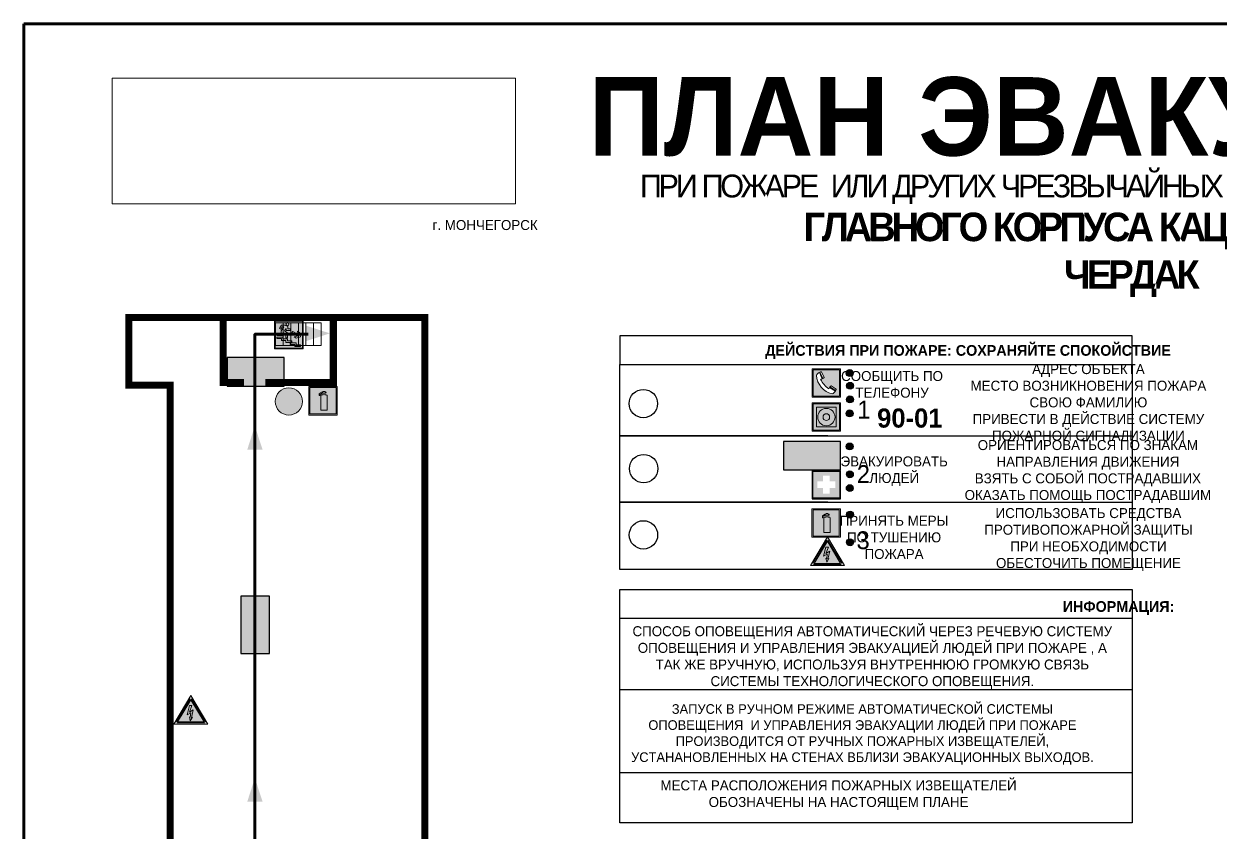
# Model space of a CAD drawing. Header units: millimetres. Extents: x 13810 to 67229, y 12374 to 21950.
# Drawn here: x 28797.9 to 29133.3, y 19252.4 to 19479 of the extents above; entities that cross this region are included whole.
import ezdxf

# ---------------------------------------------------------------- set-up
doc = ezdxf.new("R2010")
doc.units = ezdxf.units.MM
doc.layers.add('План_Штампы', color=7, linetype='Continuous')
doc.styles.add('обычный', font='arial.ttf')
picture_1 = doc.add_image_def('image1.jpg', size_in_pixel=(337, 105))

# ---------------------------------------------------------------- blocks, each defined once
blk = doc.blocks.new('A$C3E6D3DDE')
at = {"lineweight": 5}
h = blk.add_hatch(color=40, dxfattribs=at)
h.paths.add_polyline_path([(24.1, 1.45), (16.46, -11.35), (31.74, -11.35)])
h.paths.add_polyline_path([(24.09, -0.46), (30.03, -10.41), (18.14, -10.41)], flags=16)
h.paths.add_polyline_path([(24.54, -3.08), (23.41, -6.02), (25.13, -5.01), (24.33, -8.5), (24.82, -8.27), (23.79, -9.86), (23.4, -8.04), (23.8, -8.43), (24.04, -6.29), (22.39, -7.25), (23.44, -3.08)], flags=0)
h = blk.add_hatch(color=256, dxfattribs=at)
h.paths.add_polyline_path([(24.37, 0.03, 0.567511), (23.82, 0.03), (17.59, -10.4, 0.582454), (17.86, -10.88), (30.32, -10.88, 0.582149), (30.6, -10.4)])
h.paths.add_polyline_path([(24.09, -0.46), (18.14, -10.41), (30.03, -10.41)], flags=16)
h.paths.add_polyline_path([(24.54, -3.08), (23.41, -6.02), (25.13, -5.01), (24.33, -8.5), (24.82, -8.27), (23.79, -9.86), (23.4, -8.04), (23.8, -8.43), (24.04, -6.29), (22.39, -7.25), (23.44, -3.08)], flags=0)
h = blk.add_hatch(color=40, dxfattribs=at)
h.paths.add_polyline_path([(24.09, -0.46), (18.14, -10.41), (30.03, -10.41)])
h.paths.add_polyline_path([(24.82, -8.27), (23.79, -9.86), (23.4, -8.04), (23.8, -8.43), (24.04, -6.29), (22.39, -7.25), (23.44, -3.08), (24.54, -3.08), (23.41, -6.02), (25.13, -5.01), (24.33, -8.5)], flags=16)
at = {"color": 40, "lineweight": 5}
for p, q in [((16.46, -11.35), (24.1, 1.45)), ((24.1, 1.45), (31.74, -11.35))]:
    blk.add_line(p, q, dxfattribs=at)
at = {"lineweight": 5}
for p, q in [((17.59, -10.4), (23.82, 0.03)), ((24.37, 0.03), (30.6, -10.4)), ((18.14, -10.41), (24.09, -0.46)), ((23.44, -3.08), (22.39, -7.25)), ((23.41, -6.02), (24.54, -3.08)), ((25.13, -5.01), (23.41, -6.02)), ((24.54, -3.08), (23.44, -3.08)), ((24.09, -0.46), (30.03, -10.41)), ((24.33, -8.5), (25.13, -5.01)), ((18.14, -10.41), (30.03, -10.41)), ((22.39, -7.25), (24.04, -6.29)), ((23.8, -8.43), (23.4, -8.04)), ((23.4, -8.04), (23.79, -9.86)), ((23.79, -9.86), (24.82, -8.27)), ((24.04, -6.29), (23.8, -8.43)), ((24.82, -8.27), (24.33, -8.5)), ((17.86, -10.88), (30.32, -10.88))]:
    blk.add_line(p, q, dxfattribs=at)
at = {"color": 50, "lineweight": 5}
blk.add_line((31.74, -11.35), (16.46, -11.35), dxfattribs=at)
blk = doc.blocks.new('A$C456E1F9C')
at = {"lineweight": 5}
h = blk.add_hatch(color=242, dxfattribs=at)
h.paths.add_polyline_path([(0.51, -1.47), (0.51, -13.26), (12.29, -13.26), (12.29, -1.47)])
h.paths.add_polyline_path([(5.42, -4.95, -0.254479), (4.78, -5.4), (3.52, -2.53, -0.209735), (4.23, -2.4)], flags=16)
h.paths.add_polyline_path([(8.53, -8.6), (10.87, -10.17), (10.54, -10.76), (8.03, -9.13, -0.192251)], flags=16)
h.paths.add_polyline_path([(4.61, -5.49, 0.005518), (3.87, -5.72, 0.128647), (7.49, -10.01, 0.00809), (7.83, -9.33), (10.47, -10.97, -0.16736), (8.99, -12.25, -0.327862), (1.95, -3.95, -0.166952), (3.36, -2.62)], flags=16)
at = {"color": 242, "lineweight": 5}
for p, q in [((0, -13.77), (0, -0.97)), ((12.8, -0.97), (0, -0.97)), ((4.61, -5.49), (3.36, -2.62)), ((3.52, -2.53), (4.78, -5.4)), ((4.23, -2.4), (5.42, -4.95)), ((12.8, -13.77), (12.8, -0.97)), ((7.83, -9.33), (10.47, -10.97)), ((8.03, -9.13), (10.54, -10.76)), ((10.81, -10.12), (8.53, -8.6)), ((10.54, -10.76), (10.8, -10.3)), ((10.8, -10.3), (10.81, -10.12)), ((0, -13.77), (12.8, -13.77))]:
    blk.add_line(p, q, dxfattribs=at)
blk.add_lwpolyline([(0.51, -1.47), (12.29, -1.47), (12.29, -13.26), (0.51, -13.26)], close=True, dxfattribs=at)
for centre, radius, start, end in [((4.59, -5.34), 2.99, 114.2845, 152.1974), ((11.12, -3.31), 9.19, 183.9915, 256.6009), ((4.02, -3.27), 0.891, 76.3284, 123.7092), ((4.68, -4.59), 0.824, 276.9621, 334.0723), ((14.98, -39.1), 35.17, 107.1487, 108.4135), ((13.86, -0.94), 11.08, 205.5536, 234.8762), ((-13.31, 0.8), 23.44, 332.5487, 334.4027), ((8.94, -9.5), 0.989, 114.4092, 157.9388), ((7.87, -9.46), 3, 291.9291, 329.9329)]:
    blk.add_arc(centre, radius, start, end, dxfattribs=at)
blk = doc.blocks.new('A$C54414219')
at = {"true_color": 0xffffff}
h = blk.add_hatch(color=7, dxfattribs=at)
h.paths.add_polyline_path([(2.39, -9.45), (2.39, -18.3), (11.23, -18.3), (11.23, -9.45)], flags=0)
h.paths.add_polyline_path([(10.71, -13.87, -1), (2.92, -13.87, -1)], flags=0)
h.paths.add_polyline_path([(8.3, -13.87, -1), (5.33, -13.87, -1)], flags=0)
h.paths.add_polyline_path([(0.41, -7.47), (0.41, -20.27), (13.21, -20.27), (13.21, -7.47)])
h.paths.add_polyline_path([(0.92, -19.77), (12.71, -19.77), (12.71, -7.98), (0.92, -7.98)], flags=16)
h.paths.add_polyline_path([(11.23, -9.45), (11.23, -18.3), (2.39, -18.3), (2.39, -9.45)], flags=0)
at = {"lineweight": 5}
h = blk.add_hatch(color=242, dxfattribs=at)
h.paths.add_polyline_path([(12.71, -7.98), (0.92, -7.98), (0.92, -19.77), (12.71, -19.77)])
h.paths.add_polyline_path([(11.23, -18.3), (2.39, -18.3), (2.39, -9.45), (11.23, -9.45)], flags=16)
h.paths.add_polyline_path([(10.71, -13.87, -1), (2.92, -13.87, -1)], flags=0)
h.paths.add_polyline_path([(8.3, -13.87, -1), (5.33, -13.87, -1)], flags=0)
at = {"true_color": 0xffffff}
h = blk.add_hatch(color=7, dxfattribs=at)
h.paths.add_polyline_path([(2.39, -9.45), (2.39, -18.3), (11.23, -18.3), (11.23, -9.45)])
h.paths.add_polyline_path([(10.71, -13.87, -1), (2.92, -13.87, -1)], flags=16)
h.paths.add_polyline_path([(8.3, -13.87, -1), (5.33, -13.87, -1)], flags=0)
at = {"lineweight": 5}
h = blk.add_hatch(color=242, dxfattribs=at)
h.paths.add_polyline_path([(2.92, -13.87, 1), (10.71, -13.87, 1)])
h.paths.add_polyline_path([(8.3, -13.87, -1), (5.33, -13.87, -1)], flags=16)
at = {"color": 242, "lineweight": 5}
for p, q in [((0.41, -20.27), (0.41, -7.47)), ((0.41, -7.47), (13.21, -7.47)), ((0.41, -7.47), (13.21, -7.47)), ((13.21, -20.27), (13.21, -7.47)), ((0.41, -20.27), (13.21, -20.27))]:
    blk.add_line(p, q, dxfattribs=at)
for points in [[(0.92, -7.98), (12.71, -7.98), (12.71, -19.77), (0.92, -19.77)], [(2.39, -9.45), (11.23, -9.45), (11.23, -18.3), (2.39, -18.3)]]:
    blk.add_lwpolyline(points, close=True, dxfattribs=at)
for radius in [3.89, 1.49]:
    blk.add_circle((6.81, -13.87), radius, dxfattribs=at)
blk = doc.blocks.new('A$C32E8229D')
at = {"true_color": 0xffffff}
blk.add_hatch(color=7, dxfattribs=at).paths.add_polyline_path([(0, 0), (0, -8), (16, -8), (16, 0)])
h = blk.add_hatch(color=126)
h.paths.add_polyline_path([(0.2, -0.2), (15.8, -0.2), (15.8, -7.8), (0.2, -7.8)])
h.paths.add_polyline_path([(13.49, -2.05), (12.08, -2.05), (11.37, -2.63, 0.162397), (11.29, -2.84), (11.29, -3.63), (10.35, -3.63), (10.35, -4.05), (11.68, -4.05), (11.68, -3.48), (12.26, -4.28), (11.29, -5.1), (11.29, -6.78), (11.85, -6.78), (11.85, -5.44), (12.8, -4.64), (12.8, -5.94), (14.46, -5.94), (14.46, -5.39), (13.45, -5.39), (13.45, -3.97), (12.46, -2.59), (13.15, -2.59), (13.69, -3.34), (14.18, -3)], flags=16)
h.paths.add_polyline_path([(10.74, -1.82, 1), (11.8, -1.82, 1)], flags=16)
h.paths.add_polyline_path([(9.39, -3.59), (5.99, -3.59), (6.56, -3.03), (5.91, -3.03), (5.1, -3.83), (5.91, -4.64), (6.56, -4.64), (5.99, -4.09), (9.39, -4.09)], flags=16)
h.paths.add_polyline_path([(4.29, -1.08), (1.72, -1.08), (1.72, -6.6), (4.29, -6.6)], flags=16)
at = {"color": 126}
blk.add_lwpolyline([(16, -8), (0, -8), (0, 0), (16, 0)], close=True, dxfattribs=at)
blk = doc.blocks.new('A$C18900ED3')
h = blk.add_hatch(color=126)
h.paths.add_polyline_path([(-0.18, -0.18), (-7.02, -0.18), (-7.02, -7.02), (-0.18, -7.02)])
h.paths.add_polyline_path([(-5.89, -4.46), (-5.89, -2.77), (-4.46, -2.77), (-4.46, -1.31), (-2.77, -1.31), (-2.77, -2.77), (-1.33, -2.77), (-1.33, -4.46), (-2.77, -4.46), (-2.77, -5.89), (-4.46, -5.89), (-4.46, -4.46)], flags=16)
at = {"color": 126}
for p, q in [((-7.2, 0), (-7.2, -7.2)), ((0, 0), (-7.2, 0)), ((0, -7.2), (0, 0)), ((-7.02, -7.02), (-7.02, -0.18)), ((-7.02, -0.18), (-0.18, -0.18)), ((-0.18, -0.18), (-0.18, -7.02)), ((-7.2, -7.2), (0, -7.2)), ((-0.18, -7.02), (-7.02, -7.02))]:
    blk.add_line(p, q, dxfattribs=at)
blk = doc.blocks.new('A$C3AD82952')
at = {"true_color": 0xf5f5ff}
h = blk.add_hatch(color=7, dxfattribs=at)
h.dxf.hatch_style = 1
h.paths.add_polyline_path([(8.21, 8.73, 0.414214), (7.89, 9.05), (7.22, 9.05), (7.22, 9.92), (7.59, 9.92, 1), (7.57, 10.36), (7.22, 10.36), (7.22, 10.6), (6.43, 10.6), (6.43, 10.36), (6.01, 10.36), (4.74, 9.59), (4.74, 8.69), (4.98, 8.73), (4.98, 9.26), (6.12, 9.91), (6.43, 9.91), (6.43, 9.05), (5.76, 9.05, 0.414214), (5.44, 8.73), (5.44, 2.2), (8.21, 2.2)], flags=0)
h.paths.add_polyline_path([(12.8, 12.8), (0, 12.8), (0, 0), (12.8, 0)])
h.paths.add_polyline_path([(0.51, 12.29), (12.29, 12.29), (12.29, 0.51), (0.51, 0.51)], flags=16)
h.paths.add_polyline_path([(4.74, 9.59), (6.01, 10.36), (6.43, 10.36), (6.43, 10.6), (7.22, 10.6), (7.22, 10.36), (7.59, 10.36, -0.94586), (7.59, 9.92), (7.22, 9.92), (7.22, 9.05), (7.89, 9.05, -0.414214), (8.21, 8.73), (8.21, 2.2), (5.44, 2.2), (5.44, 8.73, -0.414214), (5.76, 9.05), (6.43, 9.05), (6.43, 9.91), (6.12, 9.91), (4.98, 9.26), (4.98, 8.73), (4.74, 8.69)], flags=0)
h = blk.add_hatch(color=242)
h.dxf.hatch_style = 1
h.paths.add_polyline_path([(12.29, 12.29), (0.51, 12.29), (0.51, 0.51), (12.29, 0.51)])
h.paths.add_polyline_path([(4.74, 8.69), (4.74, 9.59), (6.01, 10.36), (6.43, 10.36), (6.43, 10.6), (7.22, 10.6), (7.22, 10.36), (7.59, 10.36, -0.94586), (7.59, 9.92), (7.22, 9.92), (7.22, 9.05), (7.89, 9.05, -0.414214), (8.21, 8.73), (8.21, 2.2), (5.44, 2.2), (5.44, 8.73, -0.414214), (5.76, 9.05), (6.43, 9.05), (6.43, 9.91), (6.12, 9.91), (4.98, 9.26), (4.98, 8.73)], flags=16)
h = blk.add_hatch(color=7, dxfattribs=at)
h.dxf.hatch_style = 1
h.paths.add_polyline_path([(8.21, 8.73, 0.414214), (7.89, 9.05), (7.22, 9.05), (7.22, 9.92), (7.59, 9.92, 1), (7.57, 10.36), (7.22, 10.36), (7.22, 10.6), (6.43, 10.6), (6.43, 10.36), (6.01, 10.36), (4.74, 9.59), (4.74, 8.69), (4.98, 8.73), (4.98, 9.26), (6.12, 9.91), (6.43, 9.91), (6.43, 9.05), (5.76, 9.05, 0.414214), (5.44, 8.73), (5.44, 2.2), (8.21, 2.2)])
at = {"color": 242, "lineweight": 5}
for p, q in [((0, 0), (0, 12.8)), ((0, 12.8), (12.8, 12.8)), ((12.8, 0), (12.8, 12.8)), ((6.01, 10.36), (4.74, 9.59)), ((4.74, 9.59), (4.74, 8.69)), ((4.74, 8.69), (4.98, 8.73)), ((4.98, 9.26), (6.12, 9.91)), ((4.98, 8.73), (4.98, 9.26)), ((5.44, 2.2), (5.44, 8.73)), ((5.76, 9.05), (6.43, 9.05)), ((6.01, 10.36), (6.43, 10.36)), ((6.12, 9.91), (6.43, 9.91)), ((7.22, 10.6), (6.43, 10.6)), ((6.43, 10.6), (6.43, 10.36)), ((6.43, 9.91), (6.43, 9.05)), ((7.22, 10.36), (7.22, 10.6)), ((7.59, 10.36), (7.22, 10.36)), ((7.22, 9.05), (7.22, 9.92)), ((7.59, 9.92), (7.22, 9.92)), ((7.89, 9.05), (7.22, 9.05)), ((8.21, 2.2), (8.21, 8.73)), ((0, 0), (12.8, 0)), ((5.44, 2.2), (8.21, 2.2))]:
    blk.add_line(p, q, dxfattribs=at)
blk.add_lwpolyline([(0.51, 12.29), (12.29, 12.29), (12.29, 0.51), (0.51, 0.51)], close=True, dxfattribs=at)
for centre, radius, start, end in [((5.76, 8.73), 0.32, 90, 180), ((7.58, 10.14), 0.223, 273.1875, 86.8125), ((7.89, 8.73), 0.32, 0, 90)]:
    blk.add_arc(centre, radius, start, end, dxfattribs=at)
blk = doc.blocks.new('A$C7B4425F7')
at = {"true_color": 0xffffff}
blk.add_hatch(color=7, dxfattribs=at).paths.add_polyline_path([(0, 0), (-16, 0), (-16, -8), (0, -8)])
h = blk.add_hatch(color=126)
h.paths.add_polyline_path([(-0.2, -0.2), (-15.8, -0.2), (-15.8, -7.8), (-0.2, -7.8)])
h.paths.add_polyline_path([(-11.76, -2.03), (-11.76, -3.66), (-11.17, -3.66, -0.568275), (-11.17, -6.18), (-12.58, -6.18), (-12.58, -2.03)], flags=16)
h.paths.add_polyline_path([(-13.33, -4.12, -0.495768), (-13.59, -6.18), (-15.03, -6.18), (-15.03, -2.03), (-13.59, -2.03, -0.487973)], flags=16)
h.paths.add_polyline_path([(-10.25, -2.03), (-9.48, -2.03), (-9.48, -6.18), (-10.25, -6.18)], flags=16)
h.paths.add_polyline_path([(-13.84, -3.69), (-14.24, -3.69), (-14.24, -3.03), (-13.9, -3.03, -0.692621)], flags=0)
h.paths.add_polyline_path([(-9.15, -2.03), (-8.4, -2.03), (-8.04, -3.07), (-7.68, -2.03), (-6.93, -2.03), (-7.64, -4.1), (-6.93, -6.18), (-7.68, -6.18), (-8.04, -5.14), (-8.4, -6.18), (-9.15, -6.18), (-8.44, -4.1)], flags=16)
h.paths.add_polyline_path([(-11.76, -4.46), (-11.42, -4.46, -0.692621), (-11.36, -5.12), (-11.76, -5.12)], flags=0)
h.paths.add_polyline_path([(-13.9, -5.2), (-14.24, -5.2), (-14.24, -4.55), (-13.84, -4.55, -0.708038)], flags=0)
edge = h.paths.add_edge_path(flags=16)
edge.add_ellipse((-5.51, -4.08), major_axis=(0, 2.05), ratio=0.586184, start_angle=0, end_angle=360)
edge = h.paths.add_edge_path(flags=0)
edge.add_ellipse((-5.51, -4.08), major_axis=(0, 1.14), ratio=0.454828, start_angle=0, end_angle=360)
h.paths.add_polyline_path([(-4.13, -4.96, 0.377264), (-3.48, -4.52, 0.0555), (-3.16, -2.03), (-1.66, -2.03), (-1.66, -4.96), (-0.96, -4.96), (-0.96, -7.01), (-1.75, -7.01), (-1.75, -6.18), (-3.3, -6.18), (-3.3, -7.02), (-4.13, -7.02)], flags=16)
h.paths.add_polyline_path([(-2.73, -2.91), (-2.28, -2.91), (-2.28, -4.96), (-3.05, -4.96, 0.079136)], flags=0)
at = {"color": 126}
blk.add_lwpolyline([(-16, -8), (0, -8), (0, 0), (-16, 0)], close=True, dxfattribs=at)
blk = doc.blocks.new('вниз')
at = {"lineweight": 0, "true_color": 0xffffff}
h = blk.add_hatch(color=7, dxfattribs=at)
h.dxf.hatch_style = 1
h.paths.add_polyline_path([(40994.51, -4472.22), (40986.51, -4472.22), (40986.51, -4480.22), (40994.51, -4480.22)])
h.paths.add_polyline_path([(40994.31, -4472.42), (40994.31, -4480.01), (40986.71, -4480.01), (40986.71, -4472.42)], flags=16)
h.paths.add_polyline_path([(40988.43, -4473.53), (40989.43, -4473.53), (40990.19, -4473.96), (40990.19, -4474.6), (40991, -4474.6), (40991, -4475.06), (40989.73, -4475.06), (40989.73, -4474.46), (40989.3, -4475.18), (40990.17, -4475.7), (40990.17, -4477.11), (40989.63, -4477.11), (40989.63, -4476.01), (40988.94, -4475.59), (40988.94, -4476.46), (40988.94, -4476.46), (40987.47, -4476.46), (40987.26, -4476.46), (40987.26, -4475.92), (40988.4, -4475.92), (40988.4, -4475.2), (40989.1, -4473.99), (40988.66, -4473.99), (40988.24, -4474.7), (40987.86, -4474.47), (40988.41, -4473.56)], flags=0)
h.paths.add_polyline_path([(40990.55, -4473.29, -1), (40989.69, -4473.29, -1)], flags=0)
h.paths.add_polyline_path([(40988.85, -4476.89), (40988.85, -4477.43), (40990.1, -4477.43), (40990.1, -4477.99), (40991.34, -4477.99), (40991.34, -4478.54), (40992.59, -4478.54), (40992.59, -4479.09), (40993.83, -4479.09), (40993.83, -4479.52), (40992.17, -4479.52), (40992.17, -4478.97), (40990.91, -4478.97), (40990.91, -4478.41), (40989.68, -4478.41), (40989.68, -4477.86), (40988.43, -4477.86), (40988.43, -4477.31), (40987.6, -4477.31), (40987.18, -4477.31), (40987.18, -4476.89)], flags=0)
h.paths.add_polyline_path([(40991.61, -4475.33), (40993.12, -4476.2), (40992.9, -4475.27), (40993.48, -4475.6), (40993.83, -4476.88), (40992.56, -4477.22), (40991.97, -4476.88), (40992.9, -4476.61), (40991.38, -4475.74), (40991.58, -4475.39)], flags=0)
h.paths.add_polyline_path([(40990.19, -4473.96), (40989.43, -4473.53), (40988.43, -4473.53), (40988.41, -4473.56), (40987.86, -4474.47), (40988.24, -4474.7), (40988.66, -4473.99), (40989.1, -4473.99), (40988.4, -4475.2), (40988.4, -4475.92), (40987.26, -4475.92), (40987.26, -4476.46), (40987.47, -4476.46), (40988.94, -4476.46), (40988.94, -4476.27), (40988.94, -4475.59), (40989.63, -4476.01), (40989.63, -4477.11), (40990.17, -4477.11), (40990.17, -4475.7), (40989.3, -4475.18), (40989.73, -4474.46), (40989.73, -4475.06), (40991, -4475.06), (40991, -4474.6), (40990.19, -4474.6)], flags=0)
h.paths.add_polyline_path([(40990.55, -4473.29, 1), (40989.69, -4473.29, 1)], flags=0)
h.paths.add_polyline_path([(40991.61, -4475.33), (40991.58, -4475.39), (40991.38, -4475.74), (40992.9, -4476.61), (40991.97, -4476.88), (40992.56, -4477.22), (40993.83, -4476.88), (40993.48, -4475.6), (40992.9, -4475.27), (40993.12, -4476.2)], flags=0)
h.paths.add_polyline_path([(40990.1, -4477.43), (40988.85, -4477.43), (40988.85, -4476.89), (40987.18, -4476.89), (40987.18, -4477.31), (40987.6, -4477.31), (40988.43, -4477.31), (40988.43, -4477.86), (40989.68, -4477.86), (40989.68, -4478.41), (40990.91, -4478.41), (40990.91, -4478.97), (40992.17, -4478.97), (40992.17, -4479.52), (40993.83, -4479.52), (40993.83, -4479.09), (40992.59, -4479.09), (40992.59, -4478.54), (40991.34, -4478.54), (40991.34, -4477.99), (40990.1, -4477.99)], flags=0)
at = {"lineweight": 0}
h = blk.add_hatch(color=126, dxfattribs=at)
h.dxf.hatch_style = 1
h.paths.add_polyline_path([(40994.31, -4472.42), (40986.71, -4472.42), (40986.71, -4480.01), (40994.31, -4480.01)])
h.paths.add_polyline_path([(40988.43, -4473.53), (40989.43, -4473.53), (40990.19, -4473.96), (40990.19, -4474.6), (40991, -4474.6), (40991, -4475.06), (40989.73, -4475.06), (40989.73, -4474.46), (40989.3, -4475.18), (40990.17, -4475.7), (40990.17, -4477.11), (40989.63, -4477.11), (40989.63, -4476.01), (40988.94, -4475.59), (40988.94, -4476.46), (40988.94, -4476.46), (40987.47, -4476.46), (40987.26, -4476.46), (40987.26, -4475.92), (40988.4, -4475.92), (40988.4, -4475.2), (40989.1, -4473.99), (40988.66, -4473.99), (40988.24, -4474.7), (40987.86, -4474.47), (40988.41, -4473.56)], flags=16)
h.paths.add_polyline_path([(40990.55, -4473.29, -1), (40989.69, -4473.29, -1)], flags=16)
h.paths.add_polyline_path([(40988.85, -4476.89), (40988.85, -4477.43), (40990.1, -4477.43), (40990.1, -4477.99), (40991.34, -4477.99), (40991.34, -4478.54), (40992.59, -4478.54), (40992.59, -4479.09), (40993.83, -4479.09), (40993.83, -4479.52), (40992.17, -4479.52), (40992.17, -4478.97), (40990.91, -4478.97), (40990.91, -4478.41), (40989.68, -4478.41), (40989.68, -4477.86), (40988.43, -4477.86), (40988.43, -4477.31), (40987.6, -4477.31), (40987.18, -4477.31), (40987.18, -4476.89)], flags=16)
h.paths.add_polyline_path([(40991.61, -4475.33), (40993.12, -4476.2), (40992.9, -4475.27), (40993.48, -4475.6), (40993.83, -4476.88), (40992.56, -4477.22), (40991.97, -4476.88), (40992.9, -4476.61), (40991.38, -4475.74), (40991.58, -4475.39)], flags=16)
at = {"lineweight": 0, "true_color": 0xffffff}
h = blk.add_hatch(color=7, dxfattribs=at)
h.dxf.hatch_style = 1
h.paths.add_polyline_path([(40989.73, -4474.46), (40989.73, -4475.06), (40991, -4475.06), (40991, -4474.6), (40990.19, -4474.6), (40990.19, -4473.96), (40989.43, -4473.53), (40988.43, -4473.53), (40988.41, -4473.56), (40987.86, -4474.47), (40988.24, -4474.7), (40988.66, -4473.99), (40989.1, -4473.99), (40988.4, -4475.2), (40988.4, -4475.92), (40987.26, -4475.92), (40987.26, -4476.46), (40987.47, -4476.46), (40988.94, -4476.46), (40988.94, -4475.59), (40989.63, -4476.01), (40989.63, -4477.11), (40990.17, -4477.11), (40990.17, -4475.7), (40989.3, -4475.18)])
h.paths.add_polyline_path([(40989.69, -4473.29, 1), (40990.55, -4473.29, 1)])
h.paths.add_polyline_path([(40991.61, -4475.33), (40991.58, -4475.39), (40991.38, -4475.74), (40992.9, -4476.61), (40991.97, -4476.88), (40992.56, -4477.22), (40993.83, -4476.88), (40993.48, -4475.6), (40992.9, -4475.27), (40993.12, -4476.2)])
h.paths.add_polyline_path([(40990.1, -4477.43), (40988.85, -4477.43), (40988.85, -4476.89), (40987.18, -4476.89), (40987.18, -4477.31), (40987.6, -4477.31), (40988.43, -4477.31), (40988.43, -4477.86), (40989.68, -4477.86), (40989.68, -4478.41), (40990.91, -4478.41), (40990.91, -4478.97), (40992.17, -4478.97), (40992.17, -4479.52), (40993.83, -4479.52), (40993.83, -4479.09), (40992.59, -4479.09), (40992.59, -4478.54), (40991.34, -4478.54), (40991.34, -4477.99), (40990.1, -4477.99)])
at = {"color": 126, "lineweight": 0}
for points in [[(40986.51, -4472.22), (40994.51, -4472.22), (40994.51, -4480.22), (40986.51, -4480.22)], [(40986.71, -4472.42), (40994.31, -4472.42), (40994.31, -4480.01), (40986.71, -4480.01)]]:
    blk.add_lwpolyline(points, close=True, dxfattribs=at)
for points in [[(40987.47, -4476.46), (40987.26, -4476.46), (40987.26, -4475.92), (40988.4, -4475.92), (40988.4, -4475.2), (40989.1, -4473.99), (40988.66, -4473.99), (40988.24, -4474.7), (40987.86, -4474.47), (40988.41, -4473.56), (40988.43, -4473.53), (40989.43, -4473.53), (40990.19, -4473.96), (40990.19, -4474.6), (40991, -4474.6), (40991, -4475.06), (40989.73, -4475.06), (40989.73, -4474.46), (40989.3, -4475.18), (40990.17, -4475.7), (40990.17, -4477.11), (40989.63, -4477.11), (40989.63, -4476.01), (40988.94, -4475.59), (40988.94, -4476.46)], [(40987.6, -4477.31), (40987.18, -4477.31), (40987.18, -4476.89), (40988.85, -4476.89), (40988.85, -4477.43), (40990.1, -4477.43), (40990.1, -4477.99), (40991.34, -4477.99), (40991.34, -4478.54), (40992.59, -4478.54), (40992.59, -4479.09), (40993.83, -4479.09), (40993.83, -4479.52), (40992.17, -4479.52), (40992.17, -4478.97), (40990.91, -4478.97), (40990.91, -4478.41), (40989.68, -4478.41), (40989.68, -4477.86), (40988.43, -4477.86), (40988.43, -4477.31), (40987.6, -4477.31)], [(40987.47, -4476.46), (40988.94, -4476.46), (40988.94, -4476.27)], [(40991.58, -4475.39), (40991.38, -4475.74), (40992.9, -4476.61), (40991.97, -4476.88), (40992.56, -4477.22), (40993.83, -4476.88), (40993.48, -4475.6), (40992.9, -4475.27), (40993.12, -4476.2), (40991.61, -4475.33), (40991.58, -4475.39)]]:
    blk.add_lwpolyline(points, dxfattribs=at)
blk.add_circle((40990.12, -4473.29), 0.432, dxfattribs=at)
blk = doc.blocks.new('A$C7B8C2D5B')
at = {"lineweight": 0}
h = blk.add_hatch(color=5, dxfattribs=at)
h.dxf.hatch_style = 1
h.paths.add_polyline_path([(1.4, -3.02, 1), (-2.11, -3.02, 1)])
at = {"color": 5, "lineweight": 0}
blk.add_circle((-0.36, -3.02), 1.75, dxfattribs=at)

msp = doc.modelspace()

# ---------------------------------------------------------------- hatches: boundary and pattern name
at = {"lineweight": 0}
h = msp.add_hatch(color=256, dxfattribs=at)
h.dxf.hatch_style = 1
h.paths.add_polyline_path([(29028.5, 19381.09, 1), (29030.44, 19381.09, 1)])
h = msp.add_hatch(color=256, dxfattribs=at)
h.dxf.hatch_style = 1
h.paths.add_polyline_path([(29028.61, 19377.51, 1), (29030.54, 19377.51, 1)])
h = msp.add_hatch(color=256, dxfattribs=at)
h.dxf.hatch_style = 1
h.paths.add_polyline_path([(29028.57, 19373.7, 1), (29030.5, 19373.7, 1)])
h = msp.add_hatch(color=256, dxfattribs=at)
h.dxf.hatch_style = 1
h.paths.add_polyline_path([(29028.49, 19369.77, 1), (29030.42, 19369.77, 1)])
h = msp.add_hatch(color=256, dxfattribs=at)
h.dxf.hatch_style = 1
h.paths.add_polyline_path([(29028.5, 19360.5, 1), (29030.43, 19360.5, 1)])
h = msp.add_hatch(color=256, dxfattribs=at)
h.dxf.hatch_style = 1
h.paths.add_polyline_path([(29028.54, 19352.72, 1), (29030.47, 19352.72, 1)])
h = msp.add_hatch(color=256, dxfattribs=at)
h.dxf.hatch_style = 1
h.paths.add_polyline_path([(29028.53, 19348.82, 1), (29030.46, 19348.82, 1)])
h = msp.add_hatch(color=256, dxfattribs=at)
h.dxf.hatch_style = 1
h.paths.add_polyline_path([(29028.59, 19341.4, 1), (29030.52, 19341.4, 1)])
h = msp.add_hatch(color=256, dxfattribs=at)
h.dxf.hatch_style = 1
h.paths.add_polyline_path([(29028.6, 19333.63, 1), (29030.53, 19333.63, 1)])

# ---------------------------------------------------------------- linework, layer by layer
at = {"color": 2, "lineweight": 100}
msp.add_lwpolyline([(28797.88, 19478.98), (29397.88, 19478.98), (29397.88, 19083.98), (28797.88, 19083.98)], close=True, dxfattribs=at)
at = {"lineweight": 100, "const_width": 2}
for points in [[(28910.34, 19388.9), (28910.34, 19396.64), (28827.32, 19396.64), (28827.32, 19377.7), (28838.87, 19377.7), (28838.87, 19163.68), (28831.27, 19163.68), (28831.27, 19141.95), (28838.34, 19141.95), (28838.34, 19113.04), (28928.89, 19113.04), (28928.89, 19185.16)], [(28853.78, 19396.64), (28853.78, 19378.44), (28859.57, 19378.44)], [(28865.58, 19378.44), (28884.66, 19378.44), (28884.66, 19396.64)], [(28910.34, 19388.9), (28910.34, 19240.65)]]:
    msp.add_lwpolyline(points, dxfattribs=at)
at = {"lineweight": 0}
for points in [[(28868.43, 19395.17), (28870.57, 19395.17), (28870.57, 19388.81), (28868.43, 19388.81)], [(28870.57, 19395.17), (28872.7, 19395.17), (28872.7, 19388.81), (28870.57, 19388.81)], [(28872.7, 19395.17), (28874.84, 19395.17), (28874.84, 19388.81), (28872.7, 19388.81)], [(28874.84, 19395.17), (28876.98, 19395.17), (28876.98, 19388.81), (28874.84, 19388.81)], [(28876.98, 19395.17), (28879.11, 19395.17), (28879.11, 19388.81), (28876.98, 19388.81)], [(28879.11, 19395.17), (28881.25, 19395.17), (28881.25, 19388.81), (28879.11, 19388.81)]]:
    msp.add_lwpolyline(points, close=True, dxfattribs=at)
at = {"color": 126, "lineweight": 100, "true_color": 0x008754}
msp.add_lwpolyline([(28877.59, 19391.96), (28862.64, 19391.96), (28862.64, 19179.01), (28923.06, 19179.01), (28923.06, 19188.77), (29193.84, 19188.77), (29193.84, 19166.67), (29213.65, 19166.67), (29213.65, 19158.63), (29302.17, 19158.63), (29302.17, 19188.2)], dxfattribs=at)
for points in [[(28964.96, 19383.45), (29108.73, 19383.45), (29108.73, 19391.5), (28964.96, 19391.5)], [(28964.96, 19383.45), (29108.73, 19383.45), (29108.73, 19326.05), (28964.96, 19326.05)]]:
    msp.add_lwpolyline(points, close=True)
for points in [[(29023.38, 19363.45), (28964.96, 19363.45), (29108.73, 19363.45)], [(29023.38, 19344.88), (28964.96, 19344.88), (29108.73, 19344.88)]]:
    msp.add_lwpolyline(points)
at = {"color": 0}
msp.add_lwpolyline([(28964.96, 19320.39), (29108.73, 19320.39), (29108.73, 19254.94), (28964.96, 19254.94)], close=True, dxfattribs=at)
for points in [[(28964.96, 19312.34), (29108.73, 19312.34)], [(28964.96, 19292.34), (29108.73, 19292.34)], [(28964.96, 19269.09), (29108.73, 19269.09)]]:
    msp.add_lwpolyline(points, dxfattribs=at)
for centre, radius in [((29029.47, 19381.09), 0.966), ((28971.59, 19372.53), 3.98), ((29029.57, 19377.51), 0.966), ((29029.54, 19373.7), 0.966), ((29029.45, 19369.77), 0.966), ((29029.46, 19360.5), 0.966), ((28971.68, 19354.3), 3.98), ((29029.51, 19352.72), 0.966), ((29029.5, 19348.82), 0.966), ((28971.62, 19335.72), 3.98), ((29029.56, 19341.4), 0.966), ((29029.56, 19333.63), 0.966)]:
    msp.add_circle(centre, radius)
at = {"layer": 'План_Штампы', "color": 126, "true_color": 0x008754}
for points in [[(28877.09, 19390.06), (28877.1, 19394.35), (28883.68, 19392.22)], [(28864.81, 19359.62), (28860.52, 19359.63), (28862.64, 19366.22)], [(28864.81, 19260.92), (28860.52, 19260.93), (28862.64, 19267.52)]]:
    msp.add_solid(points, dxfattribs=at)

# ---------------------------------------------------------------- block references
at = {"color": 126, "true_color": 0x008754}
msp.add_blockref('вниз', (-12118.34, 23868.08), dxfattribs=at)
for name, p, xscale, yscale, zscale in [('A$C456E1F9C', (29018.91, 19382.91), 0.625, 0.625, 0.625), ('A$C7B8C2D5B', (28872.97, 19379.7), 2.177419353276491, 2.177419353276491, 2.177419353276491), ('A$C3AD82952', (28877.75, 19369.32), 0.625, 0.625, 0.625), ('A$C54414219', (29018.66, 19377.42), 0.625, 0.625, 0.625), ('A$C18900ED3', (29026.91, 19353.78), 1.111111111007631, 1.111111111007631, 1.111111111007631), ('A$C3AD82952', (29018.86, 19335.04), 0.625, 0.625, 0.625), ('A$C3E6D3DDE', (29008.15, 19334.24), 0.625, 0.625, 0.625), ('A$C3E6D3DDE', (28829.65, 19289.77), 0.625, 0.625, 0.625)]:
    msp.add_blockref(name, p, dxfattribs=dict(xscale=xscale, yscale=yscale, zscale=zscale))
at = {"xscale": -1}
msp.add_blockref('A$C32E8229D', (29026.91, 19361.93), dxfattribs=at)
at = {"layer": 'План_Штампы'}
msp.add_blockref('A$C7B4425F7', (28870.86, 19385.42), dxfattribs=at)
at = {"layer": 'План_Штампы', "color": 126, "true_color": 0x008754, "xscale": -1, "rotation": 90}
msp.add_blockref('A$C32E8229D', (28858.75, 19318.49), dxfattribs=at)

# ---------------------------------------------------------------- texts
at = {"lineweight": 0, "style": 'обычный'}
for s, insert, char_height, width, attachment_point in [('{\\fProxima Nova Rg|b1|i0|c204|p2;ПЛАН ЭВАКУАЦИИ}', (28956.24, 19464.05), 22, 493.8901, 1), ('\\pi-8.4,l8.4,t8.4;{\\fProxima Nova Rg|b0|i0|c204|p2;г. МОНЧЕГОРСК\\H1.1997x; }', (28927.21, 19422.57), 2.8, 126.6484, 5), ('{\\fProxima Nova Rg|b1|i0|c204|p2;ДЕЙСТВИЯ ПРИ ПОЖАРЕ: СОХРАНЯЙТЕ СПОКОЙСТВИЕ\\H1.6644x; }', (29062.67, 19387), 3, 175.1736, 5), ('\\pi-8.4,l8.4,t8.4;{\\fProxima Nova Rg|b0|i0|c204|p2;АДРЕС ОБЪЕКТА\\PМЕСТО ВОЗНИКНОВЕНИЯ ПОЖАРА \\PСВОЮ ФАМИЛИЮ\\PПРИВЕСТИ В ДЕЙСТВИЕ СИСТЕМУ \\PПОЖАРНОЙ СИГНАЛИЗАЦИИ}', (29096.42, 19372.46), 2.8, 126.6484, 5), ('{\\fProxima Nova Rg|b0|i0|c204|p2;СООБЩИТЬ ПО \\PТЕЛЕФОНУ}', (29041.34, 19377.9), 2.8, 126.6484, 5), ('{\\fProxima Nova Rg|b0|i0|c204|p2;1\\H1.1667x; }', (29033.45, 19370.84), 5, 126.6484, 5), ('{\\fProxima Nova Rg|b1|i0|c204|p2;\\H1.0714x;90-01\\fProxima Nova Rg|b0|i0|c204|p2;\\H0.93331x; \\H1.3449x; }', (29046.33, 19368.43), 5, 126.6484, 5), ('\\pi-8.4,l8.4,t8.4;{\\fProxima Nova Rg|b0|i0|c204|p2;ОРИЕНТИРОВАТЬСЯ ПО ЗНАКАМ \\PНАПРАВЛЕНИЯ ДВИЖЕНИЯ\\PВЗЯТЬ С СОБОЙ ПОСТРАДАВШИХ\\PОКАЗАТЬ ПОМОЩЬ ПОСТРАДАВШИМ}', (29096.27, 19353.49), 2.8, 126.6484, 5), ('{\\fProxima Nova Rg|b0|i0|c204|p2;ЭВАКУИРОВАТЬ \\PЛЮДЕЙ}', (29041.95, 19353.58), 2.8, 126.6484, 5), ('{\\fProxima Nova Rg|b0|i0|c204|p2;2\\H1.1967x; }', (29033.3, 19352.75), 5, 126.6484, 5), ('\\pi-8.4,l8.4,t8.4;{\\fProxima Nova Rg|b0|i0|c204|p2;ИСПОЛЬЗОВАТЬ СРЕДСТВА \\PПРОТИВОПОЖАРНОЙ ЗАЩИТЫ \\PПРИ НЕОБХОДИМОСТИ \\PОБЕСТОЧИТЬ ПОМЕЩЕНИЕ}', (29096.43, 19334.42), 2.8, 126.6484, 5), ('{\\fProxima Nova Rg|b0|i0|c204|p2;ПРИНЯТЬ МЕРЫ \\PПО ТУШЕНИЮ \\PПОЖАРА}', (29041.91, 19335), 2.8, 126.6484, 5), ('{\\fProxima Nova Rg|b0|i0|c204|p2;3\\H1.1967x; }', (29033.23, 19334.18), 5, 126.6484, 5), ('{\\fProxima Nova Rg|b1|i0|c204|p2;ИНФОРМАЦИЯ:\\H1.1997x; }', (29104.86, 19315.2), 3, 175.1736, 5), ('{\\fProxima Nova Rg|b0|i0|c204|p2;СПОСОБ ОПОВЕЩЕНИЯ АВТОМАТИЧЕСКИЙ ЧЕРЕЗ РЕЧЕВУЮ СИСТЕМУ ОПОВЕЩЕНИЯ И УПРАВЛЕНИЯ ЭВАКУАЦИЕЙ ЛЮДЕЙ ПРИ ПОЖАРЕ , А ТАК ЖЕ ВРУЧНУЮ, ИСПОЛЬЗУЯ ВНУТРЕННЮЮ ГРОМКУЮ СВЯЗЬ СИСТЕМЫ ТЕХНОЛОГИЧЕСКОГО ОПОВЕЩЕНИЯ.}', (29035.82, 19301.3), 2.8, 137.0334, 5), ('{\\fProxima Nova Rg|b0|i0|c204|p2;\\P\\pt8.1;ЗАПУСК В РУЧНОМ РЕЖИМЕ АВТОМАТИЧЕСКОЙ СИСТЕМЫ ОПОВЕЩЕНИЯ  И УПРАВЛЕНИЯ ЭВАКУАЦИИ ЛЮДЕЙ ПРИ ПОЖАРЕ ПРОИЗВОДИТСЯ ОТ РУЧНЫХ ПОЖАРНЫХ ИЗВЕЩАТЕЛЕЙ, УСТАНАНОВЛЕННЫХ НА СТЕНАХ ВБЛИЗИ ЭВАКУАЦИОННЫХ ВЫХОДОВ. }', (29033.03, 19282), 2.7, 131.4512, 5), ('\\pt8.4;{\\fProxima Nova Rg|b0|i0|c204|p2;\\PМЕСТА РАСПОЛОЖЕНИЯ ПОЖАРНЫХ ИЗВЕЩАТЕЛЕЙ ОБОЗНАЧЕНЫ НА НАСТОЯЩЕМ ПЛАНЕ}', (29026.34, 19265.08), 2.8, 118.5618, 5)]:
    msp.add_mtext(s, dxfattribs=dict(at, insert=insert, char_height=char_height, width=width, attachment_point=attachment_point))
at = {"color": 0, "lineweight": 0, "insert": (29108.09, 19430.24), "char_height": 8, "width": 449.2158, "attachment_point": 5, "style": 'обычный'}
msp.add_mtext('{\\fArial Black|b1|i0|c204|p34;\\H2x;\\T0.85;  \\fArial Narrow|b0|i0|c204|p34;\\H0.8x;\\W0.9;\\P\\fProxima Nova Rg|b0|i0|c204|p2;\\H0.5x;\\W1;\\C256;ПРИ ПОЖАРЕ  ИЛИ ДРУГИХ ЧРЕЗВЫЧАЙНЫХ СИТУАЦИЯХ  ИЗ ПОМЕЩЕНИЙ \\fProxima Nova Rg|b1|i0|c204|p2;\\H1.25x;\\PГЛАВНОГО КОРПУСА КАЦ инв. №220002\\PЧЕРДАК}', dxfattribs=at)

# ---------------------------------------------------------------- pictures from other files: only their frames are drawn
at = {"color": 7, "lineweight": 0, "true_color": 0xf5f5ff}
image = msp.add_image(picture_1, insert=(28822.62, 19428.53), size_in_units=(113.11, 35.24), dxfattribs=at)
image.dxf.flags = 7

doc.saveas('drawing.dxf')
